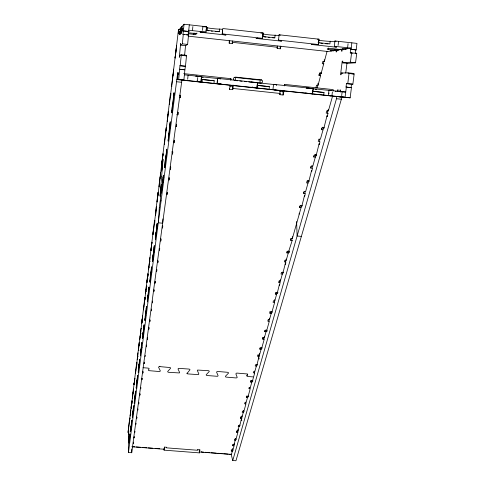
<?xml version="1.0" encoding="UTF-8"?>
<svg xmlns="http://www.w3.org/2000/svg" width="485" height="485" viewBox="0 0 485 485"><rect width="100%" height="100%" fill="white"/><g stroke="black" fill="none" stroke-linecap="round" stroke-linejoin="round"><path stroke-width="0.73" d="M245.707 402.053L245.707 404.836L243.634 412.177L243.634 410.795M241.833 420.556L241.281 420.507L241.281 419.543L239.608 426.424L239.614 425.054M241.609 416.961L241.281 420.507M241.973 418.434L240.493 418.319L240.815 417.173L241.924 417.264L241.93 415.815M241.924 417.264L243.306 412.365L243.312 410.916M159.316 207.604L160.517 198.898L161.42 184.336L160.074 196.164L160.074 195.716L163.002 159.292L161.687 171.017M238.02 432.414L236.571 432.299L236.88 431.201L237.965 431.286L239.305 425.145M240.493 418.319L240.499 416.87M236.571 432.299L236.583 430.868M237.668 430.613L237.65 433.341L235.734 440.119L235.746 438.767M237.965 431.286L237.977 429.14M233.873 444.751L233.855 446.77L232.636 451.092L232.661 448.407M234.219 445.854L232.8 445.739L233.097 444.684L234.164 444.769L234.176 443.351M234.164 444.769L235.449 438.822M129.331 436.797L128.81 436.761L128.707 438.416L128.458 452.475L131.714 452.723L131.744 449.025M232.363 449.777L232.351 451.189L231.296 451.105L231.309 449.698M235.346 79.776L235.364 77.491A2.249 1.716 -0.1 0 1 234.57 77.285M232.8 445.739L232.812 444.327M229.241 40.764L229.205 43.207L232.279 43.547L232.509 41.116M232.739 89.67L233 85.13L232.739 89.67L229.514 89.331L229.52 88.773M230.872 80.146L230.89 78.667L183.73 73.629M232.279 43.547L232.309 41.104M128.671 427.473L128.434 440.738L128.81 436.761M128.792 433.451L128.652 434.96L128.828 430.765M128.913 439.725L128.774 441.277L128.962 436.93M142.632 316.062L141.778 323.234L142.632 316.062L142.511 317.493M134.781 378.421L134.042 384.763L134.775 378.415M161.657 170.847L162.378 159.589M180.323 95.127L180.184 97.782L180.505 95.393L179.432 95.278M176.401 124.118L176.255 126.761L176.558 124.499M176.825 114.678L177.88 114.787L178.019 112.138M172.69 151.532L172.545 154.157L172.83 152.017L171.817 151.92M174.224 140.201L174.079 142.832L174.376 140.644M163.021 154.084L163.027 153.769L161.826 163.869L163.021 154.084L162.881 155.564M173.448 99.492L173.387 100.601L174.012 92.683L173.642 96.169M176.437 47.827L176.595 45.887L175.127 58.103L176.528 46.299M169.174 177.498L169.029 180.105L169.301 178.08M170.629 166.761L170.477 169.374L170.762 167.307M179.917 29.767L178.516 29.615L178.286 33.689L178.65 30.258C181.717 26.39 181.742 26.905 181.081 31.513M143.087 367.703L148.04 368.115A1.194 0.655 3.4 0 1 149.028 369.085L148.428 369.782A1.188 0.655 3.3 0 0 149.174 370.667L159.013 371.51A1.188 0.655 3 0 0 160.28 370.77L158.607 367.363A1.194 0.661 3 0 1 159.335 366.642L159.898 366.248M169.72 128.367L169.653 129.471L170.271 121.717L169.914 125.069M173.024 75.484L173.084 74.466M173.315 73.205L173.551 69.143M167.186 192.587L167.07 194.533L167.337 192.569M172.157 109.495L171.793 112.926L172.417 105.081L172.351 106.179M175.194 57.703L175.285 56.175M165.033 164.627L164.7 167.804L165.3 160.268L165.233 161.353M160.917 238.547L160.759 241.1L161.002 239.323M166.191 155.679L166.125 156.77L166.731 149.174L166.391 152.393M169.604 100.583L169.356 104.627L173.369 72.186M169.629 102.468L169.689 101.456M162.948 218.874L162.687 223.221L158.346 222.809L159.316 207.592M170.793 95.533L170.914 93.514A1.473 1.097 4.5 0 0 170.502 93.423L170.32 96.46A1.473 1.097 4.5 0 1 170.532 96.491M162.681 225.513L162.523 228.077L162.772 226.252M168.495 137.825L168.149 141.123L168.762 133.436L168.695 134.527M164.615 140.274L164.367 144.281L168.077 114.26M164.615 142.293L164.676 141.287M156.764 269.563L156.649 271.454L156.873 269.799M161.754 190.023L161.426 193.085L162.026 185.694L161.954 186.773M157.952 260.797L157.837 262.694L158.061 261.003M162.851 181.542L162.778 182.627L163.378 175.182L163.051 178.28M166.003 130.738L166.191 127.725A1.425 1.025 4.4 0 1 166.591 127.81L166.44 130.32M170.502 93.423L167.21 121.171A1.443 1.049 4.4 0 0 167.519 121.183M159.632 248.393L159.516 250.296L159.753 248.562M167.749 117.376L167.816 116.37M168.016 115.272L168.265 111.241M151.429 309.012L151.308 310.861L151.514 309.357M156.667 229.369L156.6 230.436L157.182 223.276L156.873 226.162M160.092 178.225L160.159 177.225M160.583 172.387L160.329 176.364L161.008 176.431M152.508 301.027L152.387 302.889L152.599 301.355M161.875 163.584L161.966 162.087M153.957 290.994L154.036 289.751M162.469 158.092L162.566 156.594M155.164 281.385L155.048 283.264L155.267 281.658M146.555 345.011L146.434 346.824L146.622 345.447M154.751 222.924L154.915 220.481A1.291 0.843 4.1 0 0 154.551 220.408L148.513 269.787M155.345 215.473L158.092 192.23A1.334 0.897 4.2 0 1 158.371 192.278M155.776 212.503L155.843 211.521M147.543 337.712L147.422 339.536L147.616 338.13M156.255 206.846L155.994 210.775L156.649 210.842M152.866 258.808L152.575 261.56L153.145 254.589L153.072 255.643M155.8 214.243L155.885 213.018M153.806 251.521L153.739 252.582L154.309 245.555L154.012 248.344M157.352 198.098L157.091 202.039L160.389 175.37M148.937 327.411L148.816 329.248L149.01 327.805M157.316 200.275L157.382 199.286M158.092 192.23L157.898 195.194A1.334 0.897 4.2 0 1 158.274 195.267M149.968 319.785L149.847 321.628L150.047 320.161M158.304 194.776L158.371 193.788M155.679 237.026L155.382 239.875L155.958 232.764L156.649 232.83M155.885 233.831L155.958 232.764M166.191 127.725L158.947 186.828A1.352 0.915 4.2 0 0 159.335 186.828M149.907 257.371L149.641 261.227L150.265 261.282M142.069 378.294L141.972 379.773L142.141 378.506M147.628 299.348L147.355 301.931L147.907 295.213L147.834 296.244M150.938 250.484L151.914 242.173L150.914 250.648L151.035 249.029M142.978 371.595L142.875 373.086L143.051 371.795M148.483 292.722L148.41 293.764L148.968 286.993L148.689 289.606M151.775 243.84L151.872 242.385M144.257 362.156L144.154 363.653L144.336 362.331M153.248 230.763L152.987 234.661L156.061 209.793M153.193 233.018L153.26 232.042M150.18 279.56L149.901 282.228L150.465 275.383L150.392 276.426M151.077 272.618L151.011 273.667L151.575 266.768L151.29 269.472M154.351 223.342L154.551 220.408M141.365 347.781L141.299 348.794L141.826 342.374L141.578 344.756M144.675 300.282L144.869 297.45A1.182 0.709 3.9 0 1 145.203 297.511L145.039 299.869M136.837 416.967L136.734 418.409L136.891 417.27M145.918 290.388L145.852 291.339L146.452 291.394M143.063 333.256L143.13 332.243L142.596 338.724L142.778 337.317M146.033 289.897L146.3 286.095L147.016 286.156M143.633 330.249L143.56 331.267L144.1 324.738L143.845 327.193M138.801 402.453L138.698 403.914L138.862 402.726M147.137 281.124L147.204 280.172M147.634 276.759L147.828 273.892A1.219 0.752 4 0 1 148.174 273.952L148.01 276.341M139.977 393.765L139.874 395.233L140.038 394.02M145.397 315.165L145.464 314.147L144.924 320.743L145.185 318.245M146.003 311.916L145.93 312.946L146.476 306.296L146.215 308.83M148.998 267.872L149.028 267.393M149.447 262.773L149.513 261.803M138.492 349.412L138.649 347.199M138.583 349.085L138.649 348.157M139.45 342.543A1.122 0.637 3.8 0 0 139.213 342.507L139.013 345.271A1.122 0.63 3.8 0 1 139.328 345.326M136.437 385.963L136.206 388.188L136.715 382.034L136.643 383.011M139.365 344.865L139.444 343.713M139.753 339.373L144.869 297.45M137.122 380.646L137.049 381.634L137.564 375.438L137.4 376.7M140.213 337.524L140.244 337.063M140.601 332.631L140.535 333.565L141.105 333.613M140.698 332.261L140.965 328.539L141.644 328.6M133.436 442.077L133.339 443.49L133.478 442.435M138.48 370.11L138.243 372.401L138.765 366.139L138.692 367.127M141.802 323.083L141.905 321.682L142.59 321.743M142.202 319.597L142.257 318.894L142.153 320.3M138.837 367.345L139.049 364.362M139.201 364.568L139.128 365.563L139.65 359.258L139.407 361.574M134.175 436.609L134.078 438.028L134.224 436.949M143.778 306.138L143.518 309.903L146.1 288.945M140.62 353.571L140.377 355.923L140.899 349.558L140.832 350.558M129.319 441.035L129.113 443.041L129.592 437.264L129.525 438.204M129.61 438.761L129.543 439.713L130.028 433.905L129.889 434.984M132.641 398.137L132.605 398.585A1.049 0.552 3.7 0 1 132.308 398.585L136.697 362.495A1.091 0.6 3.8 0 1 137.006 362.55L136.843 364.823M132.969 393.711L133.029 392.814M133.108 392.595L133.369 389.012L133.32 389.685M134.09 384.205L134.06 384.654L134.157 383.302L134.127 383.756M130.768 429.801L130.556 431.85L131.047 425.994L130.974 426.945M131.38 425.09L131.308 426.048L131.799 420.149L131.587 422.223M134.66 379.882L134.757 378.53L134.727 378.979M135.576 372.613L135.624 371.928M135.77 369.891L135.509 373.517L137.716 355.596M132.581 415.772L132.363 417.876L132.86 411.923L132.793 412.88M133.217 410.874L133.145 411.838L133.642 405.842L134.206 405.89M133.423 407.976L133.642 405.842M136.697 362.495L136.503 365.229A1.091 0.6 3.8 0 1 136.812 365.278M137.491 357.742L137.558 356.821M134.678 398.252L134.745 397.282L134.242 403.332L134.4 402.144M137.91 352.85L137.649 356.517L138.201 356.56M135.127 396.069L135.06 397.045L135.564 390.952L135.406 392.165M138.983 350.376L138.425 350.334L138.692 346.654M129.931 419.07L129.992 418.197A1.012 0.521 3.6 0 0 129.707 418.149L129.513 420.774A1.012 0.515 3.6 0 1 129.731 420.804M130.119 415.96L131.865 400.974A1.037 0.546 3.7 0 1 132.156 401.022L131.999 403.235M130.423 413.547L130.356 414.433L130.871 414.475M130.489 413.378L130.75 409.855M130.465 415.227L130.574 413.766M131.671 408.109L131.156 408.073L131.417 404.532L131.296 407M131.865 400.974L131.671 403.635A1.037 0.546 3.7 0 1 131.962 403.684M159.88 366.618L170.017 367.539A1.194 0.655 2.7 0 1 170.49 368.364L167.774 371.395A1.188 0.649 2.7 0 0 168.768 372.322L179.304 372.941A1.188 0.649 2.4 0 0 179.589 372.383L178.007 368.988L178.504 368.339L188.883 369.055A1.194 0.655 2 0 1 189.932 369.843L187.028 373.456A1.188 0.649 2.1 0 0 188.035 373.929L198.341 374.638L198.85 373.996L197.334 370.461A1.188 0.655 1.7 0 1 197.65 370.055L208.217 370.673A1.188 0.655 1.4 0 1 209.162 371.601L206.295 374.614A1.182 0.649 1.4 0 0 207.24 375.536L217.268 376.299A1.182 0.649 1.1 0 0 218.044 375.596L216.631 372.225A1.188 0.655 1.1 0 1 217.959 371.492L227.489 372.292A1.188 0.655 0.8 0 1 228.211 372.504L228.471 372.765A1.188 0.655 0.8 0 1 228.411 373.214L225.47 376.221L225.519 376.796A1.182 0.649 0.8 0 0 226.392 377.13L235.849 377.924A1.182 0.643 0.5 0 0 237.195 377.342L235.862 373.838L236.401 373.189A1.188 0.649 0.5 0 1 237.201 373.104L246.968 373.941L247.714 374.529L246.913 375.511A1.182 0.649 0.1 0 0 247.774 376.463L253.049 376.906M186.992 373.153L187.028 373.456M179.22 34.011L179.456 31.555C180.923 30.003 178.462 37.945 179.456 31.555M179.656 33.55L179.887 31.101M180.626 28.063L179.977 34.75L180.268 32.95M180.978 27.669L180.608 32.737M200.263 31.525L200.196 32.186L206.022 32.137L206.58 26.748L184.051 24.25L181.614 26.96L181.117 32.089L181.596 32.137M181.354 31.852L181.184 33.568L181.99 26.542M128.458 452.475L177.704 72.732L177.534 74.441M184.482 34.671L182.984 34.508L188.556 34.805L187.616 44.432L185.682 45.699L180.608 45.141L180.638 43.517L179.304 57.303L179.602 55.514L181.087 54.738L186.319 55.302L186.264 55.872L181.032 55.308L181.087 54.738M177.922 74.399L178.219 72.659L177.552 79.558M182.027 31.167L182.281 28.554C183.93 26.76 181.208 35.417 182.281 28.554M182.506 30.682L182.76 28.039M184.47 80.286L176.916 79.552L178.674 79.576L179.953 65.711L185.482 66.19L186.501 55.763L181.032 55.308M182.984 34.508L184.051 24.25M180.232 65.627L181.244 55.193M180.608 45.141L182.348 43.856L183.288 34.229M131.714 452.723L181.923 80.037M184.567 55.672L185.555 45.523M182.627 80.098L183.882 80.128L184.894 69.798L179.608 69.258L184.821 69.816L185.482 66.19M186.725 34.92L188.222 35.084L189.308 24.832M187.677 79.194L188.071 75.211L184.403 74.823M206.034 32.131L192.466 30.634L192.866 26.59M196.874 33.028L196.807 33.671L195.491 34.538L193.915 34.417L194.061 32.95M195.697 33.901L195.764 33.271M196.965 80.922L196.898 81.571L195.976 81.474M197.359 81.565L197.753 77.588M202.487 30.379L202.894 26.335M201.045 80.619L201.311 77.97M206.064 30.797L206.58 26.748M201.008 81.953L201.548 76.654L188.071 75.211M199.765 449.844L199.438 452.881L164.094 450.147L164.397 447.097L166.658 447.273M202.063 82.129L202.281 79.504L214.225 80.777L213.958 83.39L196.273 81.504M208.896 30.773L207.265 30.416L207.513 27.712L206.04 27.548M215.285 31.531L219.281 31.695L219.553 29.045L222.494 29.367M200.208 32.204L225.955 35.041L222.215 33.926L222.773 28.536L263.064 32.998L262.476 38.357L255.965 38.333L256.335 38.436L281.555 41.158L278.511 40.128L318.421 44.529L319.057 39.2L279.117 34.781L278.511 40.128M217.244 82.347L217.632 78.376L220.814 78.812M222.251 33.944L222.663 29.912M224.155 34.914L224.222 34.247M219.378 83.966L220.899 84.117L220.966 83.468M252.151 87.452L252.224 86.803M257.486 38.588L257.559 37.927M251.539 87.385L250.63 87.282L256.904 87.9L257.335 83.947M262.494 37.03L263.064 32.998M220.899 84.117L217.068 83.662L217.619 78.37L257.608 82.638L256.904 87.9M257.232 87.991L257.517 85.39L269.357 86.657L269.066 89.252L213.958 83.39M263.082 36.648L263.185 33.871A6.044 0.315 6 0 0 268.435 34.768A6.044 0.315 6 0 0 275.116 35.193L278.766 35.599M272.552 37.794L274.819 37.83L275.116 35.193M269.066 89.252L312.558 93.817L313.183 88.573L273.54 84.341L272.958 89.61L276.032 89.986L274.443 89.822M276.547 85.439L276.62 84.79L273.552 84.348M312.564 92.496L313.183 88.573M318.427 43.207L318.742 40.54M340.706 49.579L331.073 48.427L327.157 49.015L328.503 49.221L328.648 47.985M311.97 93.811L323.701 95.06L324.016 92.477L312.273 91.228M334.535 41.771L330.2 41.286L329.879 43.911L318.057 42.607M329.036 95.63L330.691 95.8L328.321 95.496L328.975 90.258L345.732 92.053L339.47 91.623M318.421 44.529L311.224 44.444L336.529 47.233L334.304 46.305L334.965 40.964L356.966 43.401L356.154 49.882L350.71 49.367L350.267 52.895L352.456 53.138M328.957 93.66L329.036 93.017M336.281 50.446L336.105 51.907L336.681 51.828L336.887 50.179L341.64 49.5L343.738 49.731M323.701 95.06L331.916 95.878L332.395 91.956M338.087 45.354L338.572 41.364M341.64 49.5L341.434 51.192L342.046 51.107L342.295 49.076M341.64 97.024L341.367 99.237L235.952 460.75L232.751 460.501L336.487 98.722L336.76 96.503M337.396 91.332L337.578 89.858L338.172 89.889L337.966 91.568M350.231 73.629L353.147 73.944L353.213 73.387L348.121 72.835L341.361 73.029L341.155 74.726L340.543 74.739L342.216 61.165L342.828 61.11L342.622 62.814L347.563 63.353L355.547 62.771L356.736 53.301L350.267 52.895M339.779 91.683L339.985 89.986L340.597 90.016L340.349 92.059M341.67 95.593L342.155 91.671M334.317 46.281L347.587 47.748L348.078 43.759M345.732 73.126L346.969 63.129M341.634 97.073L350.158 97.818L351.431 87.652L346.023 87.094L346.454 83.602L352.868 84.184L354.153 73.92L348.048 73.393L348.121 72.835M351.431 87.652L346.345 87.106L345.077 97.279L339.761 96.812M350.71 49.367L351.043 49.318L351.849 42.832M347.757 83.632L349.036 73.368M342.622 62.814L350.425 62.207L351.601 52.732M351.098 87.639L351.534 84.147L352.868 84.184M355.814 49.931L355.372 53.459L356.736 53.301M129.707 418.149L128.034 432.535L130.556 412.499M139.213 342.507L137.206 359.627A1.103 0.612 3.8 0 0 137.522 359.627M147.828 273.892L145.5 293.692A1.2 0.721 3.9 0 0 145.761 293.698M178.516 29.615L171.605 86.227A1.491 1.122 4.6 0 0 171.926 86.233M131.156 408.073L133.175 391.698M138.425 350.334L140.765 331.328M149.707 260.263L146.955 282.603L147.216 278.784L147.937 278.851M299.275 213.182L299.099 214.164M320.967 72.544L321.003 73.859L323.774 63.687L323.568 61.31M129.386 439.271L129.956 434.851M130.835 428.043L131.732 421.107M132.641 414.026L133.575 406.812M134.527 399.446L135.491 391.928M136.485 384.253L137.491 376.421M138.528 368.424L139.577 360.252M140.656 351.91L141.753 343.38M142.881 334.668L144.027 325.756M145.203 316.644L146.409 307.326M147.634 297.79L148.895 288.029M150.186 278.044L151.502 267.817M152.854 257.341L154.236 246.61M155.655 235.613L157.11 224.337M161.699 188.75L163.312 176.261M164.967 163.439L166.664 150.265M168.41 136.728L170.205 122.814M172.054 108.507L173.951 93.787M129.18 442.096L129.75 437.688M130.629 430.898L131.52 423.975M132.435 416.912L133.363 409.71M134.315 402.362L135.285 394.857M136.273 387.2L137.285 379.385M138.316 371.401L139.371 363.247M140.444 354.917L141.547 346.405M142.669 337.705L143.821 328.812M144.991 319.718L146.197 310.412M147.428 300.894L148.683 291.152M149.974 281.179L151.296 270.963M152.648 260.506L154.03 249.787M155.449 238.808L156.904 227.544M161.499 191.999L163.112 179.523M164.767 166.707L166.464 153.545M168.216 140.019L170.011 126.118M171.86 111.817L173.757 97.109M134.848 432.335L134.994 431.244M135.933 424.326L136.085 423.205M137.867 410.074L138.025 408.904M140.747 388.818L140.911 387.582M145.1 356.675L145.282 355.329M153.915 291.618L154.127 290.042M177.88 114.787L178.189 112.478M229.205 43.207L229.684 40.437M230.654 79.952L230.89 78.667M164.512 447.158L164.13 449.249L131.817 446.746M229.514 89.331L230.169 85.742M166.64 447.322L166.543 447.849L197.698 450.262L197.819 449.74M280.876 46.063L280.269 48.809L277.22 48.476L277.45 46.051M279.99 90.434L279.784 91.338L282.973 91.677L283.076 95.011L279.875 94.672L279.839 93.284M279.875 94.672L280.063 90.137M282.973 91.677L283.295 90.325M284.386 85.645L284.671 84.414L333.219 89.604L333.316 90.938M283.076 95.011L284.028 90.944M317.299 85.215L317.433 87.585L315.965 87.427L316.553 85.196L318.027 85.354L320.573 75.763L319.088 75.599L319.657 72.805M323.731 63.856L322.228 63.693L322.846 61.359L324.35 61.522L327.066 51.289M346.987 48.173C347.011 49.215 344.544 49.664 344.489 48.724M231.296 451.105L231.587 450.068L232.994 450.177M247.483 396.106L247.483 397.573L246.344 397.476L246.683 396.269L248.635 396.427M251.83 380.67L251.836 382.156L250.672 382.059L251.024 380.798L253.018 380.961M259.263 356.451L257.893 356.336L258.269 354.984L259.475 355.087L261.106 349.297L261.088 347.478M261.106 349.297L259.893 349.194L260.281 347.824L262.361 348M264.125 339.245L262.718 339.118L263.119 337.712L264.343 337.815L266.053 331.77L266.029 329.933M266.053 331.77L264.816 331.661L265.216 330.224L267.344 330.412M271.194 311.582L271.224 313.437L269.963 313.328L270.381 311.825L272.558 312.019M276.602 292.376L276.644 294.25L275.347 294.134L275.789 292.558L278.014 292.758M288.217 251.127L288.272 253.043L286.914 252.915L287.399 251.181L289.442 251.369M292.546 240.39L290.485 240.19L290.988 238.408L292.364 238.541L301.1 207.574L301.021 205.628M301.1 207.574L299.675 207.435L300.215 205.519L302.355 205.731M305.077 193.497L303.628 193.357L304.18 191.381L305.635 191.52L308.03 183.033L307.908 180.42M312.219 168.198L310.733 168.046L311.315 165.961L312.807 166.112L315.335 157.158L315.195 154.527M315.335 157.158L313.831 157.007L314.425 154.873L316.687 155.103M322.883 127.179L323.046 129.828L321.5 129.671L322.131 127.416L324.192 127.634M232.351 451.189L231.43 454.457L199.45 451.984L199.941 449.91L197.504 449.668M247.483 397.573L246.047 402.671L244.913 402.574L244.579 403.769L246.083 403.89M251.836 382.156L250.333 387.466L249.181 387.376L248.829 388.612L250.151 388.721M256.359 364.581L256.371 366.078L254.807 371.619L253.631 371.522L253.267 372.813L254.607 372.929M269.205 321.252L267.768 321.131L268.187 319.651L269.442 319.767L271.224 313.437M274.522 302.434L273.055 302.3L273.485 300.761L274.771 300.876L276.644 294.25M280.087 282.719L278.59 282.579L279.045 280.96L280.36 281.082L282.318 274.14L282.27 272.243M285.738 262.027L284.392 261.9L284.871 260.202L286.217 260.33L288.272 253.043M323.046 129.828L320.373 139.292L318.845 139.134L318.227 141.335L319.585 141.475M328.242 113.326L326.15 113.102L326.805 110.774L328.375 110.944L332.643 95.818M249.981 387.582L249.987 389.697L247.823 397.342L247.823 396.118M259.323 358.839L258.723 358.791L259.081 354.929M267.096 331.413L266.471 331.358L269.042 322.27L268.993 319.336M289.472 252.436L288.793 252.376L289.254 249.569L291.897 241.391L291.806 238.717M334.329 50.191L334.135 50.573L332.176 50.646M247.689 374.681L246.913 375.511M180.141 33.083L181.493 31.707M189.362 31.434L188.38 31.161M188.222 35.084L188.556 34.805M279.124 34.805L280.336 35.235M257.505 85.396L269.357 86.657M334.947 40.989L336.099 41.486M177.413 74.454L178.05 74.387M319.027 39.206L317.493 39.2M206.471 26.76L203.597 26.814M262.937 33.01L260.803 33.022M349.758 73.471L353.213 73.387M353.147 73.944L354.153 73.92M346.023 87.094L346.345 87.106M328.957 90.258L331.322 90.628L330.625 90.568M257.608 82.638L251.2 82.074L252.412 82.22M201.511 76.648L195.801 76.157L220.56 78.812M335.741 91.356L335.153 91.319L336.238 91.435M328.005 43.886L325.417 43.692M230.108 85.293L230.69 85.336M276.62 84.79L276.226 84.754M214.225 80.777L202.281 79.504M236.098 439.198L234.667 439.083L234.364 440.156L235.437 440.241M128.798 437.421L129.319 437.464M132.52 446.661L134.775 446.83M136.285 446.952L140.802 447.297M142.305 447.419L146.828 447.764M148.331 447.885L152.854 448.231M155.109 448.407L159.626 448.758M203.597 452.166L201.366 451.99L201.305 451.638M205.088 452.281L209.562 452.626M211.048 452.741L216.262 453.148M217.753 453.263L222.221 453.608M223.712 453.724L228.186 454.069M229.672 454.184L231.163 454.299M133.296 410.68L133.86 410.722M239.978 425.49L238.517 425.375L238.202 426.491L239.293 426.582M248.168 396.13L248.738 396.178M244.01 411.238L242.518 411.116L242.191 412.274L243.306 412.365M324.016 92.477L316.705 91.738M200.978 81.953L195.279 81.395L196.37 81.456M141.475 347.418L142.087 347.472M257.59 364.835L255.553 364.665L255.183 365.981L256.371 366.078M313.031 88.561L306.102 87.943L306.944 88.04M336.166 96.503L181.82 80.14M338.106 96.636L340.373 96.867M145.276 315.62L145.906 315.674M283.446 272.552L281.458 272.364L280.991 274.019L282.318 274.14M151.223 272.018L151.896 272.079M188.059 32.744L196.807 33.671M328.503 49.221L338.585 50.179M312.498 93.811L305.514 93.12L306.332 93.211M301.367 236.401L297.123 236.001L296.596 221.524M182.093 27.008L181.614 26.96M160.341 200.735L161.062 200.802M163.118 177.201L163.857 177.274M309.333 181.087L307.132 180.869L306.562 182.887L308.03 183.033M268.144 37.393L269.314 37.515M331.916 95.878L350.158 97.818M179.953 65.711L185.167 66.269M346.454 83.602L351.534 84.147M235.364 77.491L260.008 80.128A2.243 1.704 -1.9 0 0 261.676 79.807M253.455 82.329L275.025 84.632M307.545 88.106L311.303 88.506M312.807 88.67L329.661 90.465M237.583 80.777L235.34 80.534A2.255 1.71 0 0 1 234.94 80.468M239.833 81.019L242.076 81.256M244.325 81.498L246.568 81.735M248.811 81.977L251.06 82.214M253.303 82.456L255.553 82.692M257.05 82.856L260.045 83.177L260.015 80.892M201.712 77.212L203.203 77.37M315.123 89.319L316.614 89.476M178.674 79.576L196.007 81.419M334.541 96.327L344.708 97.34M232.776 86.342L229.563 86.003M176.704 81.753L181.705 82.286M336.487 98.722L341.367 99.237M232.964 88.458L280.154 93.466M182.348 43.856L187.616 44.432M350.425 62.207L355.547 62.771M341.361 73.029L342.774 73.18M319.688 73.32L321.179 73.477M315.777 91.635L312.534 91.271M207.247 30.367L219.281 31.695M262.894 36.514L274.819 37.83M188.774 30.228L192.466 30.634M222.215 33.914L262.476 38.357M347.587 47.748L351.188 48.142L345.041 48.597L347.272 48.84M188.659 31.422L183.33 30.919L188.574 31.501M351.043 49.318L356.154 49.882M345.89 49.221L342.95 48.9L342.331 48.985L343.98 49.167L340.615 49.234L343.525 49.555M337.542 50.398L334.717 50.088L334.141 50.167L335.729 50.343L332.558 50.398L334.656 50.628M333.48 50.967L330.709 50.664L330.158 50.743L331.716 50.913L327.739 51.483L188.095 36.145M232.491 42.34L277.481 47.275M322.489 43.395L320.688 43.171M211.387 31.119L212.351 31.228M188.156 33.689L193.915 34.417M265.932 37.127L263.519 36.751M319.245 42.959L318.305 42.777M247.211 374.014L247.671 374.378M231.109 454.093L232.751 460.501M199.196 451.48L199.438 452.881M163.978 448.746L164.094 450.147M328.29 109.61L328.375 110.944M327.52 110.228L327.787 114.381L327.132 116.697L327.066 115.588L323.75 128.689L323.665 127.306M324.235 59.691L324.35 61.522M320.385 72.708L320.573 75.763M319.015 74.326L319.088 75.599M321.422 128.343L321.5 129.671M317.917 83.45L318.027 85.354M319.621 139.159L319.815 142.596L319.197 144.785L319.136 143.681L315.99 156.128L315.917 154.751M313.759 155.691L313.831 157.007M312.104 165.876L312.273 169.295L311.685 171.369L311.631 170.271L308.648 182.111L308.587 180.747M310.667 166.731L310.733 168.046M305.004 191.866L305.126 194.588L304.568 196.552L304.519 195.467L301.688 206.743L301.634 205.385M303.574 192.054L303.628 193.357M299.627 206.143L299.675 207.435M292.303 236.619L292.364 238.541M290.442 238.911L290.485 240.19M284.671 84.414L284.719 85.894M288.751 251.042L288.793 252.376M286.877 251.642L286.914 252.915M280.203 46.36L280.269 48.809M286.18 259.057L286.217 260.33M285.683 260.063L285.768 263.088L285.289 264.78L285.259 263.719L282.81 273.546L282.773 272.043M277.171 46.639L277.22 48.476M280.33 279.827L280.36 281.082M279.851 280.475L279.924 283.749L279.469 285.362L279.445 284.313L277.111 293.722L277.074 292.231M275.322 292.879L275.347 294.134M274.746 299.627L274.771 300.876M274.298 300.494L274.358 303.458L271.667 312.97L271.642 311.497M269.933 311.467L269.963 313.328M269.424 318.53L269.442 319.767M266.453 330.079L266.471 331.358M264.798 330.437L264.816 331.661M264.331 336.596L264.343 337.815M263.925 337.342L263.961 340.246L261.506 348.939L261.488 347.496M262.7 337.293L262.718 339.118M259.881 347.981L259.893 349.194M259.457 353.577L259.475 355.087M258.723 358.791L258.711 357.778L256.747 365.769L256.741 364.338M257.881 354.826L257.893 356.336M254.431 371.067L254.449 373.911L252.194 381.889L252.188 380.47M250.666 380.573L250.672 382.059M246.344 396.009L246.344 397.476M330.2 41.286A6.032 0.309 5.8 0 1 325.035 41.019A6.032 0.309 5.8 0 1 318.821 40.206M219.553 29.045A6.069 0.315 6.1 0 1 213.115 28.645A6.069 0.315 6.1 0 1 207.513 27.712M260.451 83.19A2.249 1.704 -1.8 0 0 262.64 81.571A2.249 1.704 -1.8 0 0 260.748 79.801L235.971 77.145A2.255 1.71 0 0 0 233.521 78.291A2.255 1.71 0 0 0 234.54 80.328M167.604 118.164A1.437 1.049 4.5 0 1 167.398 118.152M159.335 183.87A1.346 0.921 4.3 0 1 159.141 183.857M155.915 212.533A1.303 0.861 4.2 0 1 155.54 212.533M149.059 266.914A1.231 0.764 4 0 1 148.707 266.908M130.611 413.323A1.025 0.527 3.6 0 1 130.313 413.323M140.28 336.602A1.128 0.649 3.8 0 1 139.953 336.602"/></g></svg>
